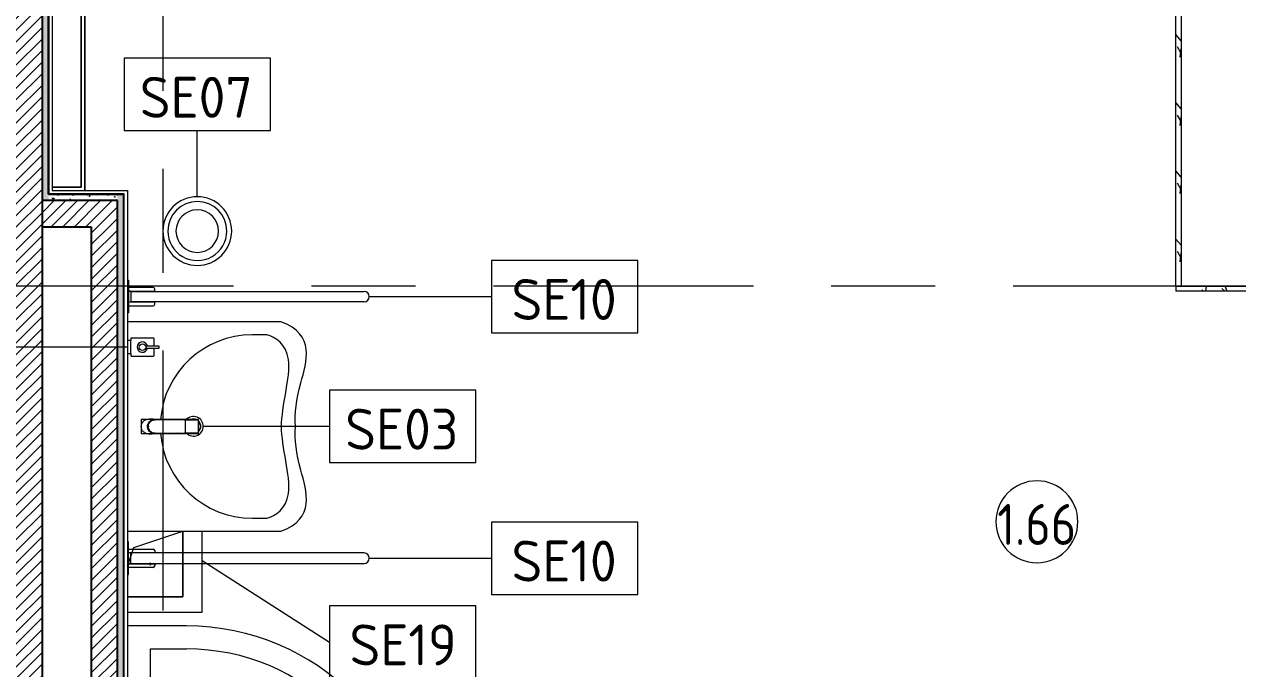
# Model space of a CAD drawing. Header units: millimetres. Extents: x 54725 to 263872, y -8553 to 29614.
# Drawn here: x 95791 to 99496, y 6630 to 8598 of the extents above; entities that cross this region are included whole.
import ezdxf

# ---------------------------------------------------------------- set-up
doc = ezdxf.new("R2010")
doc.units = ezdxf.units.MM
doc.linetypes.add('Осевая', pattern=[1587.5, 317.5, -238.125, 793.75, -238.125])
for name, color, linetype, lineweight, true_color in [('0-1', 7, 'Continuous', 9, 0x4994b4), ('A-DETL-GENF-1', 7, 'Continuous', 9, 0x4994b4), ('A-GENM-2', 7, 'Continuous', 9, 0x4994b4), ('A-WALL-3', 7, 'Continuous', 25, 0x3c3c3c), ('A-WALL-FNSH-2', 7, 'Continuous', 15, 0x3c3c3c), ('P-SANR-FIXT-1', 7, 'Continuous', 15, 0x4994b4)]:
    doc.layers.add(name, color=color, linetype=linetype, lineweight=lineweight, true_color=true_color)
for name, color, linetype, lineweight in [('A-AREA-IDEN', 7, 'Continuous', 9), ('A-DOOR', 7, 'Continuous', 9), ('A-GENM', 7, 'Continuous', 9), ('I-FURN', 7, 'Continuous', 9), ('I-WALL', 7, 'Continuous', 9), ('P-SANR-FIXT-IDEN', 7, 'Continuous', 9), ('Оси-2', 7, 'Осевая', 9)]:
    doc.layers.add(name, color=color, linetype=linetype, lineweight=lineweight)
doc.styles.add('GOST Common', font='GOST_Common.ttf', dxfattribs={"height": 125})
doc.styles.add('GOST Common_1', font='GOST_Common.ttf', dxfattribs={"width": 0.9, "height": 125})
pattern_1 = [(45, (1555.134, 0), (-17.6776695, 17.6776695), [])]
pattern_2 = [(288.435, (99087.355, 7791), (208.250902, -416.49961), [79.025, -579.519]), (319.399, (99112.345, 7716.03), (1249.5049425, -1041.2430683), [38.399, -1881.571]), (316.848, (98933.25, 7691.04), (3123.769422, -2915.4788923), [91.346, -4475.934]), (289.983, (98999.89, 7628.565), (624.746965, -1666.001328), [48.75, -2388.754]), (270, (99016.55, 7791), (208.25, -208.25), [41.65, -166.6]), (298.443, (99016.55, 7749.35), (-1457.75313005, 2707.24838793), [113.682, -5570.435]), (264.289, (99070.695, 7649.39), (208.2636477, 1874.2483835), [41.858, -2051.029]), (309.806, (99066.53, 7607.74), (-833.007541, 1041.2439595), [32.53, -1593.955])]
pattern_3 = [(0, (1555.134, 0), (60.96, 15.24), [5.029, -40.691, 5.029, -40.691, -243.84]), (0, (1555.134, 0), (60.96, 15.24), [-91.44, 5.029, -86.411, 5.029, -40.691, -106.68]), (0, (1555.134, 0), (60.96, 15.24), [-228.6, 5.029, -25.451, 5.029, -71.171]), (120, (1577.994, 7.62), (-43.6782272, 45.1729086), [5.029, -40.691, 5.029, -40.691, -243.84]), (120, (1577.994, 7.62), (-43.6782272, 45.1729086), [-91.44, 5.029, -86.411, 5.029, -40.691, -106.68]), (120, (1577.994, 7.62), (-43.6782272, 45.1729086), [-228.6, 5.029, -25.451, 5.029, -71.171]), (240, (1585.614, 38.1), (-17.2817728, -60.4129086), [5.029, -40.691, 5.029, -40.691, -243.84]), (240, (1585.614, 38.1), (-17.2817728, -60.4129086), [-91.44, 5.029, -86.411, 5.029, -40.691, -106.68]), (240, (1585.614, 38.1), (-17.2817728, -60.4129086), [-228.6, 5.029, -25.451, 5.029, -71.171])]

# ---------------------------------------------------------------- blocks, each defined once
blk = doc.blocks.new('FP_52-Фрагмент 1_11_ Групповая ячейка')
at = {"layer": 'A-GENM'}
for p, q in [((15.8, 8), (17.2, 7.1)), ((17.2, 7.1), (18.7, 6.1)), ((18.7, 6.1), (20.2, 5.2)), ((20.2, 5.2), (21.7, 4.2)), ((21.7, 4.2), (23.3, 3.3)), ((23.3, 3.3), (24.9, 2.4)), ((24.9, 2.4), (26.5, 1.4)), ((26.5, 1.4), (28.1, 0.5)), ((28.1, 0.5), (29.8, -0.5)), ((29.8, -0.5), (31.4, -1.4)), ((31.4, -1.4), (33.1, -2.4)), ((33.1, -2.4), (34.8, -3.3)), ((34.8, -3.3), (36.6, -4.2)), ((36.6, -4.2), (38.3, -5.2)), ((38.3, -5.2), (40, -6.1)), ((40, -6.1), (41.8, -7.1)), ((41.8, -7.1), (43.5, -8))]:
    blk.add_line(p, q, dxfattribs=at)
blk = doc.blocks.new('131_Сантехническая перегородка 7 - СП-1-30858579-Фрагмент 1_11_ Групповая ячейка')
at = {"layer": 'A-GENM'}
h = blk.add_hatch(dxfattribs=at)
h.set_pattern_fill('FP_39', color=256, style=0, pattern_type=2)
h.set_pattern_definition([(198.435, (9964.92, -97705.355), (-416.49961, -208.250902), [79.025, -579.519]), (229.399, (9889.95, -97730.345), (-1041.2430683, -1249.5049425), [38.399, -1881.571]), (226.848, (9864.96, -97551.25), (-2915.4788923, -3123.769422), [91.346, -4475.934]), (199.983, (9802.485, -97617.89), (-1666.001328, -624.746965), [48.75, -2388.754]), (180, (9964.92, -97634.55), (-208.25, -208.25), [41.65, -166.6]), (208.443, (9923.27, -97634.55), (2707.24838793, 1457.75313005), [113.682, -5570.435]), (174.289, (9823.31, -97688.695), (1874.2483835, -208.2636477), [41.858, -2051.029]), (219.806, (9781.66, -97684.53), (1041.2439595, 833.007541), [32.53, -1593.955])])
h.paths.add_polyline_path([(2165.9, -8), (2165.9, 8), (45.9, 8), (45.9, -8), (796.9, -8), (796.9, 0), (812.9, 0), (812.9, -8), (2027.8, -8)])
for p, q in [((-4.1, 8), (45.9, 8)), ((45.9, 8), (2165.9, 8)), ((45.9, -8), (-4.1, -8)), ((796.9, -8), (45.9, -8)), ((2165.9, -8), (812.9, -8))]:
    blk.add_line(p, q, dxfattribs=at)
at = {"layer": 'A-GENM', "flags": 128}
for points in [[(71.5, 8), (62.7, 14.5), (51.9, 13.4), (45.9, 8)], [(45.9, -8), (54.7, -14.5), (65.5, -13.4), (71.5, -8)]]:
    blk.add_lwpolyline(points, dxfattribs=at)
at = {"layer": 'A-GENM'}
for radius, start, end in [(24.6, 19.9113, 160.0887), (17.6, 28.9731, 151.0269), (15.1, 126.8617, 139.5341), (15.1, 78.8699, 82.6459), (15.1, 40.4659, 53.124), (24.6, 199.9113, 340.0887), (17.6, 208.9731, 331.0269), (15.1, 220.4659, 233.124), (15.1, 258.8699, 262.6459), (15.1, 306.8617, 319.5341)]:
    blk.add_arc((58.7, 0), radius, start, end, dxfattribs=at)
blk.add_blockref('FP_52-Фрагмент 1_11_ Групповая ячейка', (0, 0), dxfattribs=at)
blk = doc.blocks.new('131_Сантехническая перегородка_Дверь МГН - СД-1-30883454-Фрагмент 1_11_ Групповая ячейка')
at = {"layer": 'A-DOOR'}
h = blk.add_hatch(dxfattribs=at)
h.set_pattern_fill('FP_41', color=256, style=0, pattern_type=2)
h.set_pattern_definition(pattern_2)
h.paths.add_polyline_path([(1390, 8), (1010, 8), (1010, -8), (1390, -8)])
at = {"layer": 'A-GENM'}
h = blk.add_hatch(dxfattribs=at)
h.set_pattern_fill('FP_41', color=256, style=0, pattern_type=2)
h.set_pattern_definition(pattern_2)
h.paths.add_polyline_path([(-370, 8), (-370, -8), (10, -8), (10, 8)])
at = {"layer": 'A-DOOR'}
for p, q in [((10, 1008), (26, 1008)), ((10, 8), (10, 1008)), ((26, 8), (26, 1008)), ((10, 8), (26, 8))]:
    blk.add_line(p, q, dxfattribs=at)
blk.add_arc((10, 8), 1000, 360, 90, dxfattribs=at)
at = {"layer": 'A-GENM'}
for p, q in [((-370, 8), (10, 8)), ((-370, -8), (-370, 8)), ((10, -8), (10, 8)), ((1010, 8), (1390, 8)), ((1010, -8), (1010, 8)), ((1390, -8), (1390, 8)), ((10, -8), (-370, -8)), ((1390, -8), (1010, -8))]:
    blk.add_line(p, q, dxfattribs=at)
blk = doc.blocks.new('GM_Отверстие прямоугольное _в плите_ - Отверстие-21604341-Фрагмент 1_11_ Групповая ячейка')
at = {"layer": 'A-GENM'}
for p, q in [((-50, 50), (100, 100)), ((100, 100), (100, -100)), ((100, -100), (100, 100)), ((-69, -7), (-50, 50)), ((100, -100), (-69, -100)), ((-69, -100), (100, -100))]:
    blk.add_line(p, q, dxfattribs=at)
for start, end in [(360, 180), (180, 360)]:
    blk.add_arc((0, 0), 2.5, start, end, dxfattribs=at)
blk = doc.blocks.new('Вешалка - 1_25-V59-Фрагмент 1_11_ Групповая ячейка')
at = {"layer": 'I-FURN'}
for p, q in [((340.3, 55), (-350, 55)), ((-350, 55), (-350, -44)), ((-350, -44), (-350, 55)), ((-350, 55), (340.3, 55)), ((-330.4, -44), (-330.4, 44.4)), ((-330.4, -44), (-330.4, 44.4)), ((-330.4, 44.4), (330.2, 44.4)), ((330.2, 44.4), (-330.4, 44.4)), ((330.2, 44.4), (330.2, -44.1)), ((330.2, -44.1), (330.2, 44.4))]:
    blk.add_line(p, q, dxfattribs=at)
blk = doc.blocks.new('сифон - Для раковины-30615598-Фрагмент 1_11_ Групповая ячейка')
at = {"layer": 'P-SANR-FIXT-1'}
for radius, start, end in [(30, 46.0777, 180), (30, 180, 316.8879), (22.5, 134.338, 180), (22.5, 180, 224.5753), (21.5, 136.6301, 180), (21.5, 180, 223.4006), (22.5, 100.3246, 111.0164), (21.5, 101.7897, 108), (21.5, 81.6166, 90.6528), (21.5, 72, 75.9978), (22.5, 67.2152, 71.5917), (30, 42.9598, 45), (22.5, 244.2771, 292.5042), (21.5, 247.6878, 288), (21.5, 289.2478, 293.8296), (22.5, 293.3521, 297.2506), (30, 317.2925, 319.7584)]:
    blk.add_arc((0, 0), radius, start, end, dxfattribs=at)
blk = doc.blocks.new('смеситель для раковины - Default-30615600-Фрагмент 1_11_ Групповая ячейка')
at = {"layer": '0-1'}
for p, q in [((19.7, 151.6), (-19.8, 151.6)), ((19.8, 111.8), (-19.8, 111.8)), ((-20.3, 110), (-20.4, 97.4)), ((20.4, 97.4), (20.3, 110)), ((-22.8, 3), (-21.8, 15.6)), ((-18.9, 7.6), (-19.6, 9.7)), ((21.8, 15.6), (22.8, 3))]:
    blk.add_line(p, q, dxfattribs=at)
at = {"layer": '0-1', "flags": 128}
for points in [[(-20.7, 150.6), (-20.7, 150.2), (-20.7, 149.2), (-20.7, 148.3), (-20.7, 146.9), (-20.7, 145.4), (-20.8, 134.7), (-21.1, 63.6), (-21.1, 93.2)], [(19.7, 151.6), (20, 151.6), (20.2, 151.6), (20.5, 151.4), (20.6, 151.2), (20.7, 151.1), (20.8, 150.9), (20.8, 150.6)], [(21, 16.8), (21.2, 25.7), (21, 77.4), (21, 111.4)], [(-21.8, 15.6), (-21.6, 25.5), (-21.4, 39.3), (-21.2, 64), (-21.1, 88)], [(-21.1, 22.4), (-21.1, 24.2), (-21.1, 63.3), (-21.1, 93.2)], [(-20, 10.8), (-20.8, 13.2), (-20.9, 15.4)], [(12.1, -0.1), (16.4, 3.8), (19.5, 8.8), (21, 14.5), (21, 16)]]:
    blk.add_lwpolyline(points, dxfattribs=at)
at = {"layer": 'P-SANR-FIXT-1'}
for p, q in [((21, 151.6), (-21, 151.6)), ((-21, 151.6), (-21, -23)), ((21, -23), (21, 151.6)), ((-19.7, 144), (-19.8, 111.8)), ((19.8, 111.8), (19.7, 144)), ((19.9, 143.1), (19.9, 140.7)), ((19.9, 136.7), (19.9, 133.6)), ((19.9, 131), (20, 126.2)), ((20, 115.7), (20, 113.5)), ((20, 111.3), (20, 108.6)), ((-22.9, 0.3), (-22.9, 0.9)), ((22.5, 5), (22.9, 0.9)), ((22.9, 0.9), (22.9, 0.3)), ((-21, -23), (21, -23))]:
    blk.add_line(p, q, dxfattribs=at)
at = {"layer": 'P-SANR-FIXT-1', "flags": 128}
for points in [[(-21.1, 16.9), (-21.1, 42.2), (-21, 67.6), (-20.8, 118.3), (-20.7, 143.7), (-20.7, 149.4), (-20.8, 150.2), (-20.9, 145.3), (-20.9, 138.9), (-21.1, 88.1)], [(21.1, 88.1), (20.9, 138.9), (20.9, 145.3), (20.8, 150.2), (20.7, 149.4), (20.7, 143.7), (20.8, 118.3), (21, 67.6), (21.1, 42.2), (21.1, 16.9)], [(-20, 109.4), (-20, 111), (-20, 119.8)], [(-19.9, 125.8), (-19.9, 133.8), (-19.9, 138.3)], [(20, 123.6), (20, 119.9), (20, 117.9)], [(-15.9, 4.1), (-13.1, 1.6), (-12.1, 0.9)], [(12.1, 0.9), (13.1, 1.6), (15.9, 4.1)], [(22.9, 0.9), (22.7, 3.2), (22.5, 5.6), (22.3, 7.9), (22.1, 10.8), (21.8, 15.2)], [(-9.8, -0.4), (-6.1, -1.8), (-5.1, -2)], [(-2.7, -2.4), (-2.1, -2.5), (2.1, -2.5), (2.7, -2.4)], [(0.6, -3.9), (0.3, -3.9), (0.1, -3.9), (-0.1, -3.9), (-0.3, -3.9), (-0.6, -3.9)], [(5.1, -2), (6.1, -1.8), (9.8, -0.4)]]:
    blk.add_lwpolyline(points, dxfattribs=at)
at = {"layer": 'P-SANR-FIXT-1'}
for centre, major_axis, ratio, start_param, end_param in [((-19.8, 109.7), (-0.5, 0.002), 0.095846, 0.794229, 1.571164), ((19.8, 109.7), (0.5, 0.002), 0.095848, 4.711795, 5.488843), ((0, 17.2), (20.8, 0), 0.98634, 3.038054, 3.090126), ((0, 17.2), (20.8, 0), 0.98634, 3.29536, 3.441377), ((0, 17.2), (20.8, 0), 0.98634, 5.983401, 6.129418), ((0, 17.2), (20.8, 0), 0.98634, 0.051466, 0.103539), ((0, 17.2), (20.8, 0), 0.98634, 4.268583, 4.510817), ((0, 17.2), (18.5, 0), 0.986286, 4.671144, 4.753634), ((0, 17.2), (20.8, 0), 0.98634, 4.913948, 5.156189)]:
    blk.add_ellipse(centre, major_axis=major_axis, ratio=ratio, start_param=start_param, end_param=end_param, dxfattribs=at)
for points, knots in [([(-19.9, 147.4), (-19.9, 148), (-19.8, 149.3), (-19.8, 150.7), (-19.8, 151.5), (-19.8, 151.6), (-19.8, 151.6)], [0.1, 0.1, 0.1, 0.1, 0.2, 0.3, 0.4, 0.4725859, 0.4725859, 0.4725859, 0.4725859]), ([(-19.8, 151.6), (-19.7, 151.6), (-19.7, 151.6), (-19.7, 151.2), (-19.7, 150), (-19.7, 148.3), (-19.7, 146.2), (-19.7, 144.8), (-19.7, 144)], [0.4728347, 0.4728347, 0.4728347, 0.4728347, 0.5, 0.6, 0.7, 0.8, 0.9, 1, 1, 1, 1]), ([(19.7, 144), (19.7, 144.8), (19.7, 146.2), (19.7, 148.3), (19.7, 150), (19.7, 151.2), (19.7, 151.6), (19.7, 151.6), (19.7, 151.6)], [0, 0, 0, 0, 0.1, 0.2, 0.3, 0.4, 0.5, 0.5274121, 0.5274121, 0.5274121, 0.5274121]), ([(19.7, 151.6), (19.8, 151.6), (19.8, 151.5), (19.8, 150.7), (19.8, 149.3), (19.9, 148), (19.9, 147.4)], [0.5275209, 0.5275209, 0.5275209, 0.5275209, 0.6, 0.7, 0.8, 0.9, 0.9, 0.9, 0.9]), ([(-19.8, 111.8), (-19.8, 111.8), (-19.8, 111.7), (-19.8, 110.9), (-19.8, 110.1), (-19.8, 109.7)], [0.4695548, 0.4695548, 0.4695548, 0.4695548, 0.6, 0.8, 1, 1, 1, 1]), ([(19.8, 109.7), (19.8, 110.1), (19.8, 110.9), (19.8, 111.7), (19.8, 111.8), (19.8, 111.8)], [0, 0, 0, 0, 0.2, 0.4, 0.5304748, 0.5304748, 0.5304748, 0.5304748]), ([(-21.1, 88.1), (-21.1, 85.7), (-21.1, 82.2), (-21.1, 77.5), (-21.2, 73.9), (-21.2, 70.4), (-21.2, 66.8), (-21.2, 63.9), (-21.2, 61.5), (-21.2, 59.8), (-21.2, 58), (-21.2, 55.7), (-21.3, 52.8), (-21.3, 49.3), (-21.3, 46), (-21.3, 42.6), (-21.4, 39.4), (-21.4, 36.2), (-21.5, 32.2), (-21.5, 27.5), (-21.6, 24.2), (-21.6, 22.7)], [0, 0, 0, 0, 0.0833333, 0.125, 0.1666667, 0.2083333, 0.25, 0.2916667, 0.3125, 0.3333333, 0.3541667, 0.375, 0.4166667, 0.4583333, 0.5, 0.5416667, 0.5833333, 0.625, 0.6666667, 0.75, 0.8333333, 0.8333333, 0.8333333, 0.8333333]), ([(-20.4, 97.4), (-20.4, 91.1), (-20.5, 81.8), (-20.6, 69.7), (-20.6, 60), (-20.7, 52.6), (-20.8, 47.4), (-20.8, 45.2), (-20.8, 43.5), (-20.9, 41.8), (-20.9, 39.8), (-20.9, 37.7), (-20.9, 36.2), (-20.9, 35.4), (-21, 34.1), (-21, 32.6), (-21, 31), (-21, 29.7), (-21, 28.6), (-21, 27.7), (-21, 26.8), (-21.1, 25.6), (-21.1, 22.9), (-21.1, 20.4), (-21.1, 18.4)], [0, 0, 0, 0, 0.222222, 0.333333, 0.444444, 0.583333, 0.618056, 0.652778, 0.670139, 0.6875, 0.722222, 0.756944, 0.774306, 0.782986, 0.791667, 0.826389, 0.84375, 0.861111, 0.878472, 0.887153, 0.895833, 0.913194, 0.930556, 1, 1, 1, 1]), ([(21.1, 18.4), (21.1, 19.2), (21.1, 20.8), (21.1, 23.1), (21.1, 25), (21.1, 26.5), (21, 27.6), (21, 28.6), (21, 30), (21, 31.7), (21, 33.4), (21, 34.6), (20.9, 35.2), (20.9, 35.7), (20.9, 36.3), (20.9, 36.9), (20.9, 38.1), (20.9, 39.8), (20.9, 41.4), (20.8, 42.8), (20.8, 44.1), (20.8, 45.8), (20.8, 48.6), (20.7, 53.5), (20.6, 60.7), (20.6, 68.9), (20.5, 76.5), (20.5, 85.7), (20.4, 92.7), (20.4, 97.4)], [0, 0, 0, 0, 0.027778, 0.055556, 0.083333, 0.097222, 0.111111, 0.125, 0.138889, 0.166667, 0.194444, 0.208333, 0.215278, 0.222222, 0.229167, 0.236111, 0.25, 0.277778, 0.305556, 0.319444, 0.333333, 0.361111, 0.388889, 0.444444, 0.555556, 0.666667, 0.75, 0.833333, 1, 1, 1, 1]), ([(20.4, 88.2), (20.4, 88.1), (20.5, 88), (20.6, 87.8), (20.7, 87.5), (20.7, 87.4), (20.7, 87.3)], [0.19375, 0.19375, 0.19375, 0.19375, 0.25, 0.3, 0.35, 0.4, 0.4, 0.4, 0.4]), ([(21.8, 15.2), (21.8, 16.4), (21.7, 19.4), (21.6, 24.2), (21.5, 28.2), (21.5, 30.6), (21.5, 32.4), (21.4, 34.1), (21.4, 35.8), (21.4, 37.3), (21.4, 38.7), (21.4, 39.8), (21.4, 41), (21.3, 42.6), (21.3, 44.7), (21.3, 47.5), (21.3, 50.9), (21.2, 55.1), (21.2, 60), (21.2, 65.1), (21.2, 69.9), (21.2, 74.5), (21.1, 80.6), (21.1, 85.1), (21.1, 88.1)], [0, 0, 0, 0, 0.142857, 0.285714, 0.357143, 0.392857, 0.428571, 0.464286, 0.5, 0.535714, 0.553571, 0.571429, 0.589286, 0.607143, 0.642857, 0.678571, 0.714286, 0.75, 0.785714, 0.821429, 0.857143, 0.892857, 0.928571, 1, 1, 1, 1]), ([(-21.8, 15.2), (-21.9, 13.9), (-22, 12.1), (-22.1, 10.1), (-22.2, 8.7), (-22.3, 7.5), (-22.4, 6.6), (-22.5, 5.7), (-22.6, 4.8), (-22.7, 3.8), (-22.8, 2.5), (-22.9, 1.5), (-22.9, 0.9)], [0, 0, 0, 0, 0.166667, 0.25, 0.333333, 0.416667, 0.5, 0.583333, 0.666667, 0.75, 0.833333, 1, 1, 1, 1]), ([(22.9, 0.3), (22.9, -2.5), (22.3, -6.4), (20, -11.4), (17.7, -14.7), (14.9, -17.6), (11.6, -20), (7.9, -21.7), (4.5, -22.6), (1.5, -23), (-1.9, -23), (-6, -22.4), (-10, -20.8), (-12.8, -19.1), (-14.8, -17.5), (-16.7, -15.8), (-18.8, -13.3), (-21.9, -8.1), (-22.9, -3.2), (-22.9, 0.3)], [0, 0, 0, 0, 0.111111, 0.166667, 0.222222, 0.277778, 0.333333, 0.388889, 0.444444, 0.479167, 0.513889, 0.583333, 0.652778, 0.6875, 0.722222, 0.756944, 0.791667, 0.861111, 1, 1, 1, 1]), ([(-16.4, 3.7), (-16.6, 4.1), (-17.6, 5.3), (-18.7, 7.1), (-19.6, 9), (-20.1, 10.6), (-20.6, 12.1), (-21, 14.3), (-21.1, 15.9), (-21.1, 16.9)], [0.5566569, 0.5566569, 0.5566569, 0.5566569, 0.6, 0.7, 0.75, 0.8, 0.85, 0.9, 1, 1, 1, 1]), ([(-21.1, 16.4), (-21.1, 14.3), (-20.4, 11.1), (-18.7, 7.6), (-17.5, 5.8), (-16.4, 4.5), (-15.2, 3.2), (-13.9, 2.1), (-12.5, 1), (-10.9, 0.1), (-9.2, -0.7), (-6.9, -1.7), (-3.8, -2.5), (0, -2.8), (3.8, -2.5), (6.9, -1.7), (9, -0.9), (10.1, -0.3), (10.9, 0.1), (11.7, 0.5), (12.7, 1.2), (13.9, 2), (15, 3), (15.8, 3.8), (16.4, 4.5), (17, 5.2), (17.7, 6.2), (18.6, 7.6), (19.3, 9), (19.7, 9.9), (19.9, 10.5), (20, 10.9), (20.2, 11.2), (20.3, 11.7), (20.6, 12.6), (20.8, 13.8), (21, 15.1), (21.1, 16), (21.1, 16.4)], [0, 0, 0, 0, 0.111111, 0.166667, 0.194444, 0.222222, 0.25, 0.277778, 0.305556, 0.333333, 0.361111, 0.388889, 0.444444, 0.5, 0.555556, 0.611111, 0.638889, 0.652778, 0.666667, 0.680556, 0.694444, 0.722222, 0.75, 0.763889, 0.777778, 0.791667, 0.805556, 0.833333, 0.861111, 0.875, 0.881944, 0.888889, 0.895833, 0.902778, 0.916667, 0.944444, 0.972222, 1, 1, 1, 1]), ([(-20.8, 14.6), (-20.7, 14.1), (-20.6, 12.9), (-20.2, 11.6), (-20, 10.9)], [0, 0, 0, 0, 0.4, 1, 1, 1, 1]), ([(-18.3, 9.9), (-18.8, 10.8), (-20.1, 14), (-20.7, 17.5), (-20.7, 19.9)], [-0.157337, -0.157337, -0.157337, -0.157337, -0.1111111, 0, 0, 0, 0]), ([(-19.3, 9.3), (-19.1, 8.7), (-18.5, 7.4), (-17.6, 6.2), (-17.1, 5.5)], [0.2222222, 0.2222222, 0.2222222, 0.2222222, 0.4444444, 0.7777778, 0.7777778, 0.7777778, 0.7777778]), ([(-14.2, 4.3), (-14.8, 4.9), (-15.9, 6.1), (-16.9, 7.4), (-17.2, 8)], [-0.2625344, -0.2625344, -0.2625344, -0.2625344, -0.22222222, -0.18982564, -0.18982564, -0.18982564, -0.18982564]), ([(-10, -1.5), (-10.9, -1), (-12.8, 0.2), (-14.5, 1.7), (-15.3, 2.6), (-15.4, 2.7)], [0.3, 0.3, 0.3, 0.3, 0.4, 0.5, 0.5124698, 0.5124698, 0.5124698, 0.5124698]), ([(-7.8, 0), (-8.7, 0.4), (-10.3, 1.2), (-11.7, 2.2), (-12.3, 2.7)], [-0.37982072, -0.37982072, -0.37982072, -0.37982072, -0.33333333, -0.30027801, -0.30027801, -0.30027801, -0.30027801]), ([(17.3, 8), (16.9, 7.4), (15, 4.8), (10.7, 1.1), (3.8, -1.6), (-2, -1.6), (-5.1, -0.9), (-5.8, -0.7)], [-0.8101744, -0.8101744, -0.8101744, -0.8101744, -0.7777778, -0.6666667, -0.5555556, -0.4444444, -0.4109505, -0.4109505, -0.4109505, -0.4109505]), ([(20.9, 14), (20.9, 13.9), (20.7, 12.8), (20.2, 10.6), (19, 7.6), (16.7, 3.9), (12.9, 0), (8, -2.6), (4.7, -3.4), (3.5, -3.6)], [0.0919533, 0.0919533, 0.0919533, 0.0919533, 0.1, 0.2, 0.3, 0.4, 0.6, 0.8, 0.9091362, 0.9091362, 0.9091362, 0.9091362]), ([(17.1, 5.5), (17.5, 6), (18.6, 7.6), (19.5, 9.4), (19.9, 10.7)], [0.2222222, 0.2222222, 0.2222222, 0.2222222, 0.4444444, 0.9768048, 0.9768048, 0.9768048, 0.9768048]), ([(20.7, 19.9), (20.7, 17.5), (20.1, 14), (18.8, 10.8), (18.3, 9.9)], [-1, -1, -1, -1, -0.8888889, -0.8424724, -0.8424724, -0.8424724, -0.8424724]), ([(20.2, 11.7), (20.3, 12), (20.6, 12.9), (20.7, 13.9), (20.8, 14.6)], [0.2222222, 0.2222222, 0.2222222, 0.2222222, 0.4444444, 1, 1, 1, 1]), ([(-0.6, -3.9), (-1.6, -3.9), (-3.8, -3.7), (-6.8, -2.9), (-8.7, -2.1), (-9.5, -1.7)], [0, 0, 0, 0, 0.1, 0.2, 0.2837623, 0.2837623, 0.2837623, 0.2837623]), ([(-0.6, -3.9), (-0.6, -3.9), (-0.6, -3.7), (-0.6, -3.5), (-0.6, -3.3), (-0.6, -3.2)], [0, 0, 0, 0, 0.3636364, 0.5454545, 0.7272727, 0.7272727, 0.7272727, 0.7272727]), ([(0.6, -3.9), (0.6, -3.9), (0.6, -3.7), (0.6, -3.5), (0.6, -3.3), (0.6, -3.2)], [0, 0, 0, 0, 0.3636364, 0.5454545, 0.7272727, 0.7272727, 0.7272727, 0.7272727])]:
    blk.add_open_spline(points, degree=3, knots=knots, dxfattribs=at)
for points in [[(-19.8, 111.8), (-19.8, 111.8), (-19.8, 111.8), (-19.8, 111.8)], [(19.8, 111.8), (19.8, 111.8), (19.8, 111.8), (19.8, 111.8)], [(-20.5, 88.2), (-20.6, 88.2), (-20.7, 88.2), (-20.8, 88.2)], [(-19.8, 110), (-19.8, 110.3), (-19.8, 110.6), (-19.8, 110.9)], [(19.8, 110.9), (19.8, 110.6), (19.8, 110.3), (19.8, 110)], [(-22.9, 0.9), (-22.9, 2.2), (-22.8, 3.6), (-22.6, 4.9)], [(-21.6, 22.3), (-21.7, 19.5), (-21.8, 17.1), (-21.8, 15.2)], [(2.5, -3.8), (1.8, -3.9), (1.2, -3.9), (0.6, -3.9)]]:
    blk.add_open_spline(points, degree=3, dxfattribs=at)
blk = doc.blocks.new('TOY_Диспансер мыло - Дозатор Elegance new 11654 019001 хром-30721027-Фрагмент 1_11_ Групповая ячейка')
at = {"layer": 'A-GENM-2'}
for p, q in [((97.5, 84.7), (97.5, 17)), ((122.2, 86.7), (99.5, 86.7)), ((122.2, 86.7), (102.9, 86.7)), ((127.9, 101.6), (122.2, 101.6)), ((122.2, 101.6), (122.2, 86.7)), ((122.2, 87.7), (122.2, 60.3)), ((127.9, 86.7), (127.9, 101.6)), ((127.9, 60.3), (127.9, 87.7)), ((146.9, 86.7), (127.9, 86.7)), ((150.5, 86.7), (127.9, 86.7)), ((152.5, 17), (152.5, 84.7)), ((99.5, 15), (105, 15)), ((145, 15), (105, 15)), ((105, 15), (105, 5.5)), ((145, 5.5), (145, 15)), ((145, 15), (150.5, 15))]:
    blk.add_line(p, q, dxfattribs=at)
blk.add_circle((125, 50.7), 10, dxfattribs=at)
for centre, radius, start, end in [((99.5, 84.7), 2, 90, 180), ((150.5, 84.7), 2, 360, 90), ((125, 50.7), 15.7, 100.4353, 79.365), ((99.5, 17), 2, 180, 270), ((150.5, 17), 2, 270, 360)]:
    blk.add_arc(centre, radius, start, end, dxfattribs=at)
blk = doc.blocks.new('мусорная корзина - Round_ Metal-30590745-Фрагмент 1_11_ Групповая ячейка')
at = {"layer": 'P-SANR-FIXT-1'}
for radius, start, end in [(105, 0, 180), (90, 360, 180), (65, 0, 180), (105, 180, 360), (90, 180, 360), (65, 180, 360)]:
    blk.add_arc((0, 0), radius, start, end, dxfattribs=at)
blk = doc.blocks.new('поддон угловой - 900х900-30799906-Фрагмент 1_11_ Групповая ячейка')
at = {"layer": 'P-SANR-FIXT-1'}
for p, q in [((-270, 450), (-449.9, 450)), ((-380, 115.3), (-380, 380)), ((-380, 380), (-270, 380)), ((-380, 45), (-380, 64.6)), ((-380, -380), (-380, -177)), ((380, -270), (380, -380)), ((450, -291), (450, -270)), ((380, -380), (-380, -380)), ((370.1, -450), (414.1, -450))]:
    blk.add_line(p, q, dxfattribs=at)
for centre, radius, start, end in [((-270, -270), 720, 360, 90), ((-270, -270), 650, 0, 90), ((-290, -290), 25, 90, 270), ((-290, -290), 25, 270, 90)]:
    blk.add_arc(centre, radius, start, end, dxfattribs=at)
blk = doc.blocks.new('SND_Умывальник МГН_Jika - гибкая подводка_ 640х550х165 PN6_3_ ХВ_ГВ накидная гайка BP DN15_ К-гл_кон_ П DN 50-32632225-Фрагмент 1_11_ Групповая ячейка')
at = {"layer": 'P-SANR-FIXT-1'}
for p, q in [((-320, 0), (-320, -468)), ((320, -468), (320, 0)), ((-280, -380), (-280, -425)), ((280, -425), (280, -380))]:
    blk.add_line(p, q, dxfattribs=at)
for start, end in [(94.3658, 180), (0, 85.6325)]:
    blk.add_arc((0, -380), 280, start, end, dxfattribs=at)
for points, knots in [([(-280, -425), (-272.8, -450.8), (-229.3, -523.4), (-61.7, -470), (0, -470)], [-0.6664917, -0.6664917, -0.6664917, -0.6664917, -0.3523534, 0, 0, 0, 0]), ([(0, -470), (61.7, -470), (229.3, -523.4), (272.8, -450.8), (280, -425)], [-0.6664917, -0.6664917, -0.6664917, -0.6664917, -0.3141383, 0, 0, 0, 0]), ([(-320, -468), (-281.1, -574.8), (-131.1, -523.5), (-41.2, -508.8), (0, -512.9)], [0, 0, 0, 0, 0.3972744, 0.715552, 0.715552, 0.715552, 0.715552]), ([(0, -512.9), (41.2, -508.8), (131.1, -523.5), (281.1, -574.8), (320, -468)], [0, 0, 0, 0, 0.3182776, 0.715552, 0.715552, 0.715552, 0.715552])]:
    blk.add_open_spline(points, degree=3, knots=knots, dxfattribs=at)
blk = doc.blocks.new('Plumbing_Drainage_hansgrohe_56248XXX-RainDrain-Point-Complete-set-po - 800 Stainless Steel Optic-30807005-Фрагмент 1_11_ Групповая ячейка')
at = {"layer": 'A-DETL-GENF-1'}
for p, q in [((158.5, -158.5), (158.5, 89)), ((-69, -158.5), (158.5, -158.5))]:
    blk.add_line(p, q, dxfattribs=at)
blk = doc.blocks.new('132_МГН_Поручень для унитаза_тип откидной - ПР 1Р-18611699-Фрагмент 1_11_ Групповая ячейка')
at = {"layer": 'A-GENM-2'}
for p, q in [((-16, 722), (-16, 9.5)), ((16, 9.5), (16, 722)), ((-28.2, 3), (-28.2, 78)), ((-23.2, 83), (-17, 83)), ((-17, 83), (-17, 3)), ((17, 83), (23.2, 83)), ((17, 3), (17, 83)), ((28.2, 78), (28.2, 3)), ((-50, 3), (-50, 0)), ((50, 3), (-50, 3)), ((-17, 3), (-28.2, 3)), ((-16, 9.5), (-16.6, 8.9)), ((-16.6, 8.9), (-16.6, 4.2)), ((16, 9.5), (-16, 9.5)), ((16, 9.5), (16.6, 8.9)), ((16.6, 8.9), (16.6, 4.2)), ((28.2, 3), (17, 3)), ((50, 0), (50, 3))]:
    blk.add_line(p, q, dxfattribs=at)
for centre, radius, start, end in [((0, 722), 16, 90, 180), ((0, 722), 16, 0, 90), ((-23.2, 78), 5, 90, 180), ((23.2, 78), 5, 0, 90), ((-15.3, 4.2), 1.24, 180, 270), ((15.3, 4.2), 1.24, 270, 360)]:
    blk.add_arc(centre, radius, start, end, dxfattribs=at)
blk = doc.blocks.new('132_МГН_Поручень для унитаза_тип откидной - ПР 1Р-18619933-Фрагмент 1_11_ Групповая ячейка')
at = {"layer": 'A-GENM-2'}
for p, q in [((-50, -3), (-50, 0)), ((50, 0), (50, -3)), ((50, -3), (-50, -3)), ((-17, -3), (-28.2, -3)), ((-28.2, -3), (-28.2, -78)), ((-17, -83), (-17, -3)), ((-16.6, -8.9), (-16.6, -4.2)), ((-16, -9.5), (-16.6, -8.9)), ((-16, -722), (-16, -9.5)), ((16, -9.5), (-16, -9.5)), ((16, -9.5), (16.6, -8.9)), ((16, -9.5), (16, -722)), ((16.6, -8.9), (16.6, -4.2)), ((28.2, -3), (17, -3)), ((17, -3), (17, -83)), ((28.2, -78), (28.2, -3)), ((-23.2, -83), (-17, -83)), ((17, -83), (23.2, -83))]:
    blk.add_line(p, q, dxfattribs=at)
for centre, radius, start, end in [((-15.3, -4.2), 1.24, 90, 180), ((15.3, -4.2), 1.24, 0, 90), ((-23.2, -78), 5, 180, 270), ((23.2, -78), 5, 270, 360), ((0, -722), 16, 180, 270), ((0, -722), 16, 270, 360)]:
    blk.add_arc(centre, radius, start, end, dxfattribs=at)
blk = doc.blocks.new('М_сантехническая_рамка1 - В рамке-30590747-Фрагмент 1_11_ Групповая ячейка')
at = {"layer": 'P-SANR-FIXT-IDEN'}
for p, q in [((4.293, 2.24), (-4.639, 2.24)), ((-4.639, 2.24), (-4.639, -2.178)), ((4.293, -2.178), (4.293, 2.24)), ((-4.639, -2.178), (4.293, -2.178))]:
    blk.add_line(p, q, dxfattribs=at)
blk = doc.blocks.new('Марка_Помещения - Номер-25198446-Фрагмент 1_11_ Групповая ячейка')
at = {"layer": 'A-AREA-IDEN'}
for start, end in [(360, 180), (180, 360)]:
    blk.add_arc((0, 0), 2.5, start, end, dxfattribs=at)

msp = doc.modelspace()

# ---------------------------------------------------------------- hatches: boundary and pattern name
at = {"layer": 'I-WALL'}
h = msp.add_hatch(dxfattribs=at)
h.set_pattern_fill('FP_28', color=256, style=0, pattern_type=2)
h.set_pattern_definition(pattern_1)
h.paths.add_polyline_path([(95845.1, 5400), (95845.1, 10380), (95765.1, 10380), (95765.1, 5400)])
h = msp.add_hatch(dxfattribs=at)
h.set_pattern_fill('FP_35', color=256, style=0, pattern_type=2)
h.set_pattern_definition(pattern_3)
h.paths.add_polyline_path([(95845.1, 8060), (95865.1, 8060), (95865.1, 10000), (95845.1, 10000), (95845.1, 8457.6)])
h = msp.add_hatch(dxfattribs=at)
h.set_pattern_fill('FP_35', color=256, style=0, pattern_type=2)
h.set_pattern_definition(pattern_3)
h.paths.add_polyline_path([(96075.1, 8060), (96075.1, 8080), (95865.1, 8080), (95865.1, 8060), (95963, 8060)])
h = msp.add_hatch(dxfattribs=at)
h.set_pattern_fill('FP_35', color=256, style=0, pattern_type=2)
h.set_pattern_definition(pattern_3)
h.paths.add_polyline_path([(96075.1, 5850), (96095.1, 5850), (96095.1, 8080), (96075.1, 8080), (96075.1, 5855)])
h = msp.add_hatch(dxfattribs=at)
h.set_pattern_fill('FP_28', color=256, style=0, pattern_type=2)
h.set_pattern_definition(pattern_1)
h.paths.add_polyline_path([(95995.1, 7980), (96075.1, 7980), (96075.1, 8060), (95845.1, 8060), (95845.1, 7980), (95963, 7980)])
h = msp.add_hatch(dxfattribs=at)
h.set_pattern_fill('FP_28', color=256, style=0, pattern_type=2)
h.set_pattern_definition(pattern_1)
h.paths.add_polyline_path([(96075.1, 5830), (96075.1, 7980), (95995.1, 7980), (95995.1, 5830)])

# ---------------------------------------------------------------- linework, layer by layer
at = {"layer": 'A-WALL-3'}
for p, q in [((95845.1, 10000), (95845.1, 5400)), ((95865.1, 8080), (95865.1, 9980)), ((95865.1, 8080), (96095.1, 8080)), ((96095.1, 5850), (96095.1, 8080)), ((96075.1, 8060), (95845.1, 8060)), ((96075.1, 5830), (96075.1, 8060)), ((95845.1, 7980), (95995.1, 7980)), ((95995.1, 7980), (95995.1, 5830))]:
    msp.add_line(p, q, dxfattribs=at)
at = {"layer": 'A-WALL-FNSH-2'}
for p, q in [((95866.1, 9980), (95866.1, 8081)), ((96096.1, 8081), (95866.1, 8081)), ((96096.1, 5851), (96096.1, 8081))]:
    msp.add_line(p, q, dxfattribs=at)
at = {"layer": 'I-WALL'}
for p, q in [((95876.1, 9980), (95876.1, 8091)), ((95876.1, 8091), (96106.1, 8091)), ((96106.1, 8091), (96106.1, 5861))]:
    msp.add_line(p, q, dxfattribs=at)
at = {"layer": 'P-SANR-FIXT-IDEN'}
for p, q in [((96318.9, 8071.8), (96318.9, 8273.5)), ((96844.1, 7766.7), (97217.4, 7766.7)), ((96106, 7612.5), (95704.8, 7612.5)), ((96337.2, 7370.6), (96722.8, 7370.6)), ((96844.1, 6967.7), (97217.4, 6967.7)), ((96333.6, 6960.8), (96722.8, 6711.6))]:
    msp.add_line(p, q, dxfattribs=at)
at = {"layer": 'Оси-2'}
for p, q in [((96215.1, 4664.8), (96215.1, 10436.3)), ((95079.8, 7800), (102307.1, 7800))]:
    msp.add_line(p, q, dxfattribs=at)

# ---------------------------------------------------------------- block references
at = {"layer": 'A-AREA-IDEN', "xscale": 49.99999999999998, "yscale": 49.99999999999998, "zscale": 49.99999999999998}
msp.add_blockref('Марка_Помещения - Номер-25198446-Фрагмент 1_11_ Групповая ячейка', (98882.5, 7079.1), dxfattribs=at)
at = {"layer": 'A-GENM'}
for name, p, rotation in [('131_Сантехническая перегородка 7 - СП-1-30858579-Фрагмент 1_11_ Групповая ячейка', (99314.6, 9964.9), 269.9999999999999), ('131_Сантехническая перегородка_Дверь МГН - СД-1-30883454-Фрагмент 1_11_ Групповая ячейка', (100696.6, 7791), 180)]:
    msp.add_blockref(name, p, dxfattribs=dict(at, rotation=rotation))
msp.add_blockref('GM_Отверстие прямоугольное _в плите_ - Отверстие-21604341-Фрагмент 1_11_ Групповая ячейка', (96175.1, 6950), dxfattribs=at)
at = {"layer": 'I-FURN', "rotation": 270.0000000000007}
msp.add_blockref('Вешалка - 1_25-V59-Фрагмент 1_11_ Групповая ячейка', (95920.1, 8431.3), dxfattribs=at)
at = {"layer": 'P-SANR-FIXT-1'}
for name, p, rotation in [('мусорная корзина - Round_ Metal-30590745-Фрагмент 1_11_ Групповая ячейка', (96318.9, 7966.8), 180), ('132_МГН_Поручень для унитаза_тип откидной - ПР 1Р-18619933-Фрагмент 1_11_ Групповая ячейка', (96106.1, 7766.7), 89.99999999999942), ('SND_Умывальник МГН_Jika - гибкая подводка_ 640х550х165 PN6_3_ ХВ_ГВ накидная гайка BP DN15_ К-гл_кон_ П DN 50-32632225-Фрагмент 1_11_ Групповая ячейка', (96106.1, 7370), 89.99999999999977), ('TOY_Диспансер мыло - Дозатор Elegance new 11654 019001 хром-30721027-Фрагмент 1_11_ Групповая ячейка', (96100.6, 7737.5), 270), ('смеситель для раковины - Default-30615600-Фрагмент 1_11_ Групповая ячейка', (96170.9, 7370), 269.9999999999995), ('сифон - Для раковины-30615598-Фрагмент 1_11_ Групповая ячейка', (96307.2, 7370.6), 180), ('132_МГН_Поручень для унитаза_тип откидной - ПР 1Р-18611699-Фрагмент 1_11_ Групповая ячейка', (96106.1, 6967.7), 270.0000000000001)]:
    msp.add_blockref(name, p, dxfattribs=dict(at, rotation=rotation))
for name, p in [('Plumbing_Drainage_hansgrohe_56248XXX-RainDrain-Point-Complete-set-po - 800 Stainless Steel Optic-30807005-Фрагмент 1_11_ Групповая ячейка', (96175.1, 6961)), ('поддон угловой - 900х900-30799906-Фрагмент 1_11_ Групповая ячейка', (96556, 6310.8))]:
    msp.add_blockref(name, p, dxfattribs=at)
at = {"layer": 'P-SANR-FIXT-IDEN', "xscale": 49.99999999999998, "yscale": 49.99999999999998, "zscale": 49.99999999999998}
for p in [(96327.6, 8382.4), (97449.4, 7765.1), (96954.8, 7369), (97449.4, 6966.1), (96954.8, 6710.1)]:
    msp.add_blockref('М_сантехническая_рамка1 - В рамке-30590747-Фрагмент 1_11_ Групповая ячейка', p, dxfattribs=at)

# ---------------------------------------------------------------- texts
at = {"layer": 'A-AREA-IDEN', "insert": (98761.6, 7133.4), "char_height": 125, "width": 303.038, "attachment_point": 1, "style": 'GOST Common_1'}
msp.add_mtext('1.66', dxfattribs=at)
at = {"layer": 'P-SANR-FIXT-IDEN', "char_height": 125, "attachment_point": 1, "style": 'GOST Common'}
for s, insert, width in [('SE07', (96143.3, 8437.8), 444.937), ('SE10', (97278.4, 7820.5), 412.869), ('SE03', (96770.5, 7424.4), 444.937), ('SE10', (97278.4, 7021.5), 412.869), ('SE19', (96783.7, 6765.5), 412.869)]:
    msp.add_mtext(s, dxfattribs=dict(at, insert=insert, width=width))

doc.saveas('drawing.dxf')
